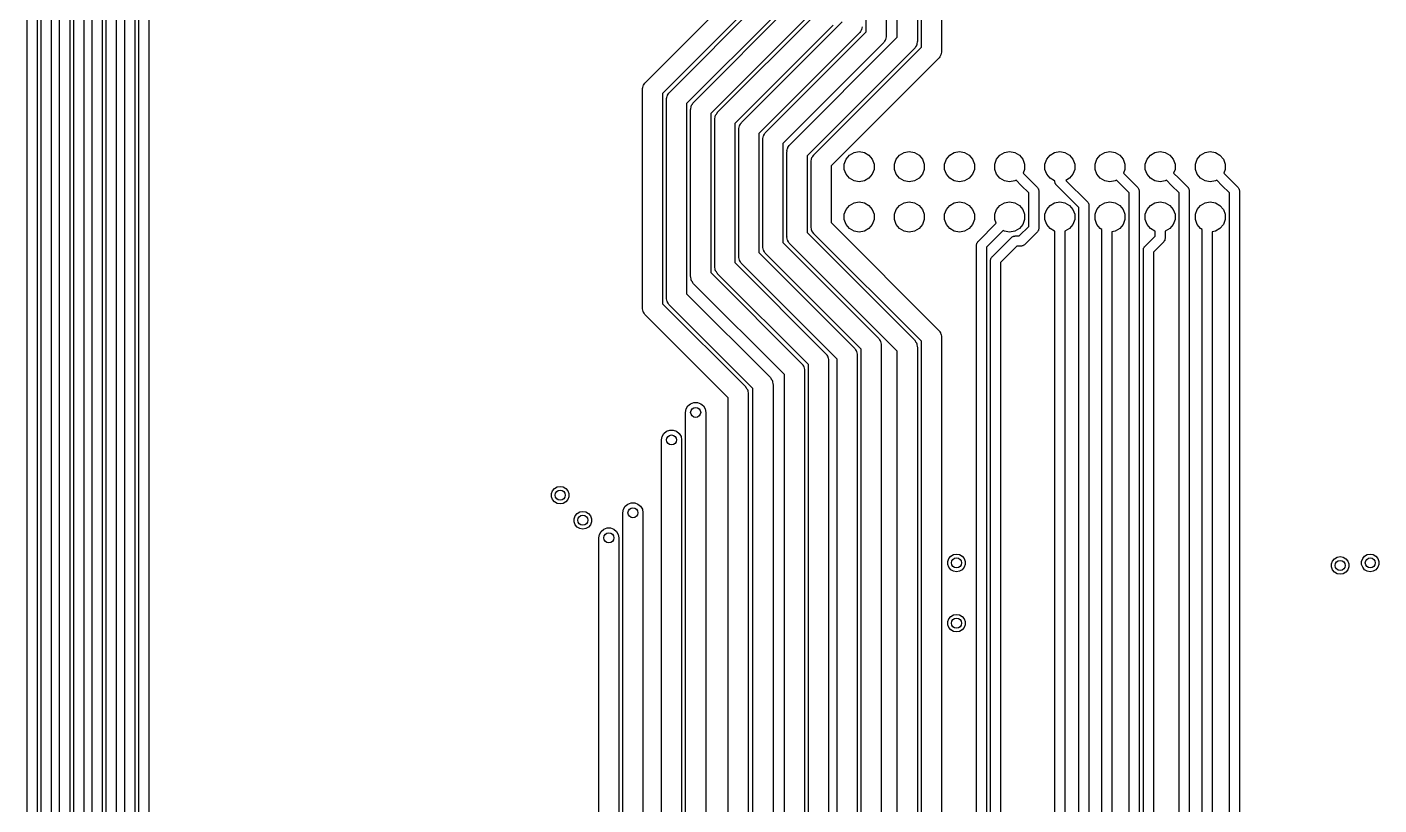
# Model space of a CAD drawing. Extents: x 25 to 346, y -457 to -16.
# Drawn here: x 95.2 to 163.6, y -204 to -164.6 of the extents above; entities that cross this region are included whole.
import ezdxf

# ---------------------------------------------------------------- set-up
doc = ezdxf.new("R2010")
doc.units = 0
doc.header["$MEASUREMENT"] = 0
doc.layers.add('BLACK', color=7, linetype='CONTINUOUS')

msp = doc.modelspace()

# ---------------------------------------------------------------- linework, layer by layer
at = {"layer": 'Black'}
for p, q in [((100.838, -323.024), (100.838, -20.6808)), ((101.346, -20.6808), (101.346, -322.919)), ((100.127, -324.853), (100.127, -22.225)), ((100.635, -22.225), (100.635, -324.748)), ((99.187, -326.453), (99.187, -28.9988)), ((99.695, -28.8046), (99.695, -326.348)), ((98.4758, -328.282), (98.4758, -30.861)), ((98.9838, -30.861), (98.9838, -328.177)), ((97.536, -329.882), (97.536, -101.6)), ((98.044, -101.6), (98.044, -329.777)), ((96.8248, -331.711), (96.8248, -102.855)), ((97.3328, -102.743), (97.3328, -331.606)), ((141.478, -104.648), (141.478, -165.879)), ((138.684, -105.302), (138.684, -165.1)), ((139.243, -165.163), (139.243, -105.363)), ((140.259, -105.153), (140.259, -165.374)), ((140.462, -165.668), (140.462, -104.858)), ((137.668, -164.89), (137.668, -105.513)), ((95.885, -333.311), (95.885, -112.395)), ((96.393, -112.395), (96.393, -333.206)), ((95.1738, -299.466), (95.1738, -114.173)), ((95.6818, -114.173), (95.6818, -299.466)), ((126.488, -167.448), (130.912, -163.024)), ((127.708, -167.953), (132.27, -163.39)), ((128.927, -168.458), (133.909, -163.476)), ((131.677, -163.696), (127.356, -168.018)), ((133.035, -164.062), (128.575, -168.523)), ((134.776, -164.046), (129.794, -169.028)), ((130.146, -168.963), (135.128, -163.981)), ((135.995, -164.551), (131.013, -169.533)), ((131.365, -169.468), (136.449, -164.385)), ((137.316, -164.954), (132.232, -170.038)), ((132.584, -169.973), (137.668, -164.89)), ((137.329, -164.936), (137.316, -164.954)), ((137.346, -164.922), (137.329, -164.936)), ((137.379, -164.864), (137.346, -164.922)), ((137.417, -164.81), (137.379, -164.864)), ((137.423, -164.788), (137.417, -164.81)), ((137.434, -164.769), (137.423, -164.788)), ((137.446, -164.703), (137.434, -164.769)), ((137.463, -164.639), (137.446, -164.703)), ((138.535, -165.459), (133.452, -170.543)), ((133.804, -170.603), (139.243, -165.163)), ((135.023, -171.108), (140.462, -165.668)), ((138.548, -165.441), (138.535, -165.459)), ((138.565, -165.427), (138.548, -165.441)), ((138.598, -165.369), (138.565, -165.427)), ((138.636, -165.315), (138.598, -165.369)), ((138.642, -165.293), (138.636, -165.315)), ((138.653, -165.274), (138.642, -165.293)), ((138.665, -165.208), (138.653, -165.274)), ((138.682, -165.144), (138.665, -165.208)), ((138.684, -165.1), (138.68, -165.122)), ((138.68, -165.122), (138.682, -165.144)), ((140.173, -165.643), (140.14, -165.7)), ((140.211, -165.588), (140.173, -165.643)), ((140.217, -165.567), (140.211, -165.588)), ((140.228, -165.547), (140.217, -165.567)), ((140.24, -165.482), (140.228, -165.547)), ((140.257, -165.418), (140.24, -165.482)), ((140.259, -165.374), (140.255, -165.396)), ((140.255, -165.396), (140.257, -165.418)), ((140.11, -165.733), (134.671, -171.172)), ((141.329, -166.238), (135.89, -171.677)), ((140.123, -165.715), (140.11, -165.733)), ((140.14, -165.7), (140.123, -165.715)), ((141.342, -166.22), (141.329, -166.238)), ((141.359, -166.205), (141.342, -166.22)), ((141.392, -166.148), (141.359, -166.205)), ((141.43, -166.093), (141.392, -166.148)), ((141.436, -166.072), (141.43, -166.093)), ((141.447, -166.053), (141.436, -166.072)), ((141.459, -165.987), (141.447, -166.053)), ((141.476, -165.923), (141.459, -165.987)), ((141.478, -165.879), (141.474, -165.901)), ((141.474, -165.901), (141.476, -165.923)), ((126.341, -167.763), (126.359, -167.699)), ((126.359, -167.699), (126.37, -167.634)), ((126.37, -167.634), (126.381, -167.614)), ((126.381, -167.614), (126.387, -167.593)), ((126.387, -167.593), (126.425, -167.538)), ((126.425, -167.538), (126.458, -167.481)), ((126.458, -167.481), (126.476, -167.466)), ((126.476, -167.466), (126.488, -167.448)), ((126.34, -167.807), (126.343, -167.785)), ((126.34, -178.864), (126.34, -167.807)), ((126.343, -167.785), (126.341, -167.763)), ((127.356, -168.018), (127.356, -178.653)), ((127.559, -168.312), (127.563, -168.29)), ((127.559, -178.359), (127.559, -168.312)), ((127.561, -168.268), (127.578, -168.204)), ((127.563, -168.29), (127.561, -168.268)), ((127.578, -168.204), (127.589, -168.139)), ((127.589, -168.139), (127.601, -168.119)), ((127.601, -168.119), (127.606, -168.098)), ((127.606, -168.098), (127.644, -168.043)), ((127.644, -168.043), (127.678, -167.986)), ((127.678, -167.986), (127.695, -167.971)), ((127.695, -167.971), (127.708, -167.953)), ((128.575, -168.523), (128.575, -178.148)), ((128.778, -168.817), (128.782, -168.795)), ((128.778, -177.277), (128.778, -168.817)), ((128.78, -168.773), (128.797, -168.709)), ((128.782, -168.795), (128.78, -168.773)), ((128.797, -168.709), (128.809, -168.644)), ((128.809, -168.644), (128.82, -168.624)), ((128.82, -168.624), (128.826, -168.603)), ((128.826, -168.603), (128.864, -168.548)), ((128.864, -168.548), (128.897, -168.491)), ((128.897, -168.491), (128.914, -168.476)), ((128.914, -168.476), (128.927, -168.458)), ((129.794, -169.028), (129.794, -177.067)), ((130.045, -169.108), (130.083, -169.053)), ((130.083, -169.053), (130.116, -168.996)), ((130.116, -168.996), (130.133, -168.981)), ((130.133, -168.981), (130.146, -168.963)), ((129.997, -169.322), (130.001, -169.3)), ((129.997, -176.772), (129.997, -169.322)), ((129.999, -169.278), (130.016, -169.214)), ((130.001, -169.3), (129.999, -169.278)), ((130.016, -169.214), (130.028, -169.149)), ((130.028, -169.149), (130.039, -169.129)), ((130.039, -169.129), (130.045, -169.108)), ((131.013, -169.533), (131.013, -176.562)), ((131.218, -169.783), (131.235, -169.719)), ((131.235, -169.719), (131.247, -169.654)), ((131.247, -169.654), (131.258, -169.634)), ((131.258, -169.634), (131.264, -169.613)), ((131.264, -169.613), (131.302, -169.558)), ((131.302, -169.558), (131.335, -169.501)), ((131.335, -169.501), (131.352, -169.487)), ((131.352, -169.487), (131.365, -169.468)), ((131.216, -169.827), (131.22, -169.805)), ((131.216, -176.267), (131.216, -169.827)), ((131.22, -169.805), (131.218, -169.783)), ((132.232, -170.038), (132.232, -176.057)), ((132.436, -170.332), (132.439, -170.31)), ((132.436, -175.762), (132.436, -170.332)), ((132.438, -170.288), (132.455, -170.224)), ((132.439, -170.31), (132.438, -170.288)), ((132.455, -170.224), (132.466, -170.159)), ((132.466, -170.159), (132.477, -170.139)), ((132.477, -170.139), (132.483, -170.118)), ((132.483, -170.118), (132.521, -170.063)), ((132.521, -170.063), (132.554, -170.006)), ((132.554, -170.006), (132.572, -169.992)), ((132.572, -169.992), (132.584, -169.973)), ((133.452, -170.543), (133.452, -175.552)), ((133.655, -170.962), (133.659, -170.94)), ((133.655, -175.257), (133.655, -170.962)), ((133.657, -170.917), (133.674, -170.853)), ((133.659, -170.94), (133.657, -170.917)), ((133.674, -170.853), (133.685, -170.788)), ((133.685, -170.788), (133.697, -170.769)), ((133.697, -170.769), (133.702, -170.747)), ((133.702, -170.747), (133.74, -170.693)), ((133.74, -170.693), (133.774, -170.635)), ((133.774, -170.635), (133.791, -170.621)), ((133.791, -170.621), (133.804, -170.603)), ((134.96, -171.198), (134.993, -171.14)), ((134.993, -171.14), (135.01, -171.126)), ((135.01, -171.126), (135.023, -171.108)), ((136.65, -171.334), (136.821, -171.131)), ((136.821, -171.131), (137.051, -170.998)), ((137.051, -170.998), (137.312, -170.952)), ((137.312, -170.952), (137.574, -170.998)), ((137.574, -170.998), (137.804, -171.131)), ((137.804, -171.131), (137.975, -171.334)), ((139.19, -171.334), (139.361, -171.131)), ((139.361, -171.131), (139.591, -170.998)), ((139.591, -170.998), (139.852, -170.952)), ((139.852, -170.952), (140.114, -170.998)), ((140.114, -170.998), (140.344, -171.131)), ((140.344, -171.131), (140.515, -171.334)), ((141.73, -171.334), (141.901, -171.131)), ((141.901, -171.131), (142.131, -170.998)), ((142.131, -170.998), (142.392, -170.952)), ((142.392, -170.952), (142.654, -170.998)), ((142.654, -170.998), (142.884, -171.131)), ((142.884, -171.131), (143.055, -171.334)), ((144.27, -171.334), (144.441, -171.131)), ((144.441, -171.131), (144.671, -170.998)), ((144.671, -170.998), (144.932, -170.952)), ((144.932, -170.952), (145.194, -170.998)), ((145.194, -170.998), (145.424, -171.131)), ((145.424, -171.131), (145.595, -171.334)), ((146.81, -171.334), (146.981, -171.131)), ((146.981, -171.131), (147.211, -170.998)), ((147.211, -170.998), (147.472, -170.952)), ((147.472, -170.952), (147.734, -170.998)), ((147.734, -170.998), (147.964, -171.131)), ((147.964, -171.131), (148.135, -171.334)), ((149.35, -171.334), (149.521, -171.131)), ((149.521, -171.131), (149.751, -170.998)), ((149.751, -170.998), (150.012, -170.952)), ((150.012, -170.952), (150.274, -170.998)), ((150.274, -170.998), (150.504, -171.131)), ((150.504, -171.131), (150.675, -171.334)), ((151.89, -171.334), (152.061, -171.131)), ((152.061, -171.131), (152.291, -170.998)), ((152.291, -170.998), (152.552, -170.952)), ((152.552, -170.952), (152.814, -170.998)), ((152.814, -170.998), (153.044, -171.131)), ((153.044, -171.131), (153.215, -171.334)), ((154.43, -171.334), (154.601, -171.131)), ((154.601, -171.131), (154.831, -170.998)), ((154.831, -170.998), (155.092, -170.952)), ((155.092, -170.952), (155.354, -170.998)), ((155.354, -170.998), (155.584, -171.131)), ((155.584, -171.131), (155.755, -171.334)), ((134.671, -171.172), (134.671, -175.047)), ((134.874, -171.467), (134.878, -171.445)), ((134.874, -174.752), (134.874, -171.467)), ((134.876, -171.422), (134.893, -171.358)), ((134.878, -171.445), (134.876, -171.422)), ((134.893, -171.358), (134.905, -171.293)), ((134.905, -171.293), (134.916, -171.274)), ((134.916, -171.274), (134.922, -171.252)), ((134.922, -171.252), (134.96, -171.198)), ((135.89, -171.677), (135.89, -174.542)), ((136.559, -171.584), (136.65, -171.334)), ((136.559, -171.85), (136.559, -171.584)), ((137.975, -171.334), (138.066, -171.584)), ((138.066, -171.584), (138.066, -171.85)), ((139.099, -171.584), (139.19, -171.334)), ((139.099, -171.85), (139.099, -171.584)), ((140.515, -171.334), (140.606, -171.584)), ((140.606, -171.584), (140.606, -171.85)), ((141.639, -171.584), (141.73, -171.334)), ((141.639, -171.85), (141.639, -171.584)), ((143.055, -171.334), (143.146, -171.584)), ((143.146, -171.584), (143.146, -171.85)), ((144.179, -171.584), (144.27, -171.334)), ((144.179, -171.85), (144.179, -171.584)), ((145.595, -171.334), (145.686, -171.584)), ((145.686, -171.584), (145.686, -171.85)), ((146.719, -171.584), (146.81, -171.334)), ((146.719, -171.85), (146.719, -171.584)), ((148.135, -171.334), (148.226, -171.584)), ((148.226, -171.584), (148.226, -171.85)), ((149.259, -171.584), (149.35, -171.334)), ((149.259, -171.85), (149.259, -171.584)), ((150.675, -171.334), (150.766, -171.584)), ((150.766, -171.584), (150.766, -171.85)), ((151.799, -171.584), (151.89, -171.334)), ((151.799, -171.85), (151.799, -171.584)), ((153.215, -171.334), (153.306, -171.584)), ((153.306, -171.584), (153.306, -171.85)), ((154.339, -171.584), (154.43, -171.334)), ((154.339, -171.85), (154.339, -171.584)), ((155.755, -171.334), (155.846, -171.584)), ((155.846, -171.584), (155.846, -171.85)), ((136.65, -172.099), (136.559, -171.85)), ((136.821, -172.303), (136.65, -172.099)), ((137.051, -172.435), (136.821, -172.303)), ((137.312, -172.482), (137.051, -172.435)), ((137.574, -172.435), (137.312, -172.482)), ((137.804, -172.303), (137.574, -172.435)), ((137.975, -172.099), (137.804, -172.303)), ((138.066, -171.85), (137.975, -172.099)), ((139.19, -172.099), (139.099, -171.85)), ((139.361, -172.303), (139.19, -172.099)), ((139.591, -172.435), (139.361, -172.303)), ((139.852, -172.482), (139.591, -172.435)), ((140.114, -172.435), (139.852, -172.482)), ((140.344, -172.303), (140.114, -172.435)), ((140.515, -172.099), (140.344, -172.303)), ((140.606, -171.85), (140.515, -172.099)), ((141.73, -172.099), (141.639, -171.85)), ((141.901, -172.303), (141.73, -172.099)), ((142.131, -172.435), (141.901, -172.303)), ((142.392, -172.482), (142.131, -172.435)), ((142.654, -172.435), (142.392, -172.482)), ((142.884, -172.303), (142.654, -172.435)), ((143.055, -172.099), (142.884, -172.303)), ((143.146, -171.85), (143.055, -172.099)), ((144.27, -172.099), (144.179, -171.85)), ((144.441, -172.303), (144.27, -172.099)), ((144.671, -172.435), (144.441, -172.303)), ((144.932, -172.482), (144.671, -172.435)), ((145.194, -172.435), (144.932, -172.482)), ((145.256, -172.4), (145.194, -172.435)), ((145.515, -172.658), (145.256, -172.4)), ((145.686, -171.85), (145.616, -172.041)), ((145.616, -172.041), (145.874, -172.299)), ((145.874, -172.299), (146.331, -172.756)), ((146.81, -172.099), (146.719, -171.85)), ((146.981, -172.303), (146.81, -172.099)), ((147.211, -172.435), (146.981, -172.303)), ((147.218, -172.437), (147.211, -172.435)), ((147.218, -172.452), (147.218, -172.437)), ((147.22, -172.463), (147.218, -172.452)), ((147.219, -172.474), (147.22, -172.463)), ((147.228, -172.506), (147.219, -172.474)), ((147.234, -172.539), (147.228, -172.506)), ((147.964, -172.303), (147.785, -172.406)), ((147.785, -172.406), (148.871, -173.492)), ((148.135, -172.099), (147.964, -172.303)), ((148.226, -171.85), (148.135, -172.099)), ((149.35, -172.099), (149.259, -171.85)), ((149.521, -172.303), (149.35, -172.099)), ((149.751, -172.435), (149.521, -172.303)), ((150.012, -172.482), (149.751, -172.435)), ((150.274, -172.435), (150.012, -172.482)), ((150.336, -172.4), (150.274, -172.435)), ((150.978, -173.041), (150.336, -172.4)), ((150.766, -171.85), (150.696, -172.041)), ((150.696, -172.041), (151.411, -172.756)), ((151.89, -172.099), (151.799, -171.85)), ((152.061, -172.303), (151.89, -172.099)), ((152.291, -172.435), (152.061, -172.303)), ((152.552, -172.482), (152.291, -172.435)), ((152.814, -172.435), (152.552, -172.482)), ((152.876, -172.4), (152.814, -172.435)), ((153.135, -172.658), (152.876, -172.4)), ((153.306, -171.85), (153.236, -172.041)), ((153.236, -172.041), (153.494, -172.299)), ((153.494, -172.299), (153.951, -172.756)), ((154.43, -172.099), (154.339, -171.85)), ((154.601, -172.303), (154.43, -172.099)), ((154.831, -172.435), (154.601, -172.303)), ((155.092, -172.482), (154.831, -172.435)), ((155.354, -172.435), (155.092, -172.482)), ((155.416, -172.4), (155.354, -172.435)), ((155.675, -172.658), (155.416, -172.4)), ((155.846, -171.85), (155.776, -172.041)), ((155.776, -172.041), (156.034, -172.299)), ((156.034, -172.299), (156.491, -172.756)), ((145.898, -173.041), (145.515, -172.658)), ((145.898, -174.737), (145.898, -173.041)), ((146.331, -172.756), (146.338, -172.765)), ((146.338, -172.765), (146.346, -172.773)), ((146.346, -172.773), (146.363, -172.801)), ((146.363, -172.801), (146.382, -172.829)), ((146.382, -172.829), (146.385, -172.839)), ((146.385, -172.839), (146.39, -172.849)), ((146.39, -172.849), (146.396, -172.882)), ((146.396, -172.882), (146.405, -172.914)), ((146.405, -172.914), (146.404, -172.925)), ((146.404, -172.925), (146.406, -172.936)), ((146.406, -172.936), (146.406, -174.842)), ((147.239, -172.549), (147.234, -172.539)), ((147.242, -172.56), (147.239, -172.549)), ((147.261, -172.587), (147.242, -172.56)), ((147.278, -172.616), (147.261, -172.587)), ((147.286, -172.623), (147.278, -172.616)), ((147.293, -172.632), (147.286, -172.623)), ((148.438, -173.777), (147.293, -172.632)), ((150.978, -230.94), (150.978, -173.041)), ((151.411, -172.756), (151.418, -172.765)), ((151.418, -172.765), (151.426, -172.773)), ((151.426, -172.773), (151.443, -172.801)), ((151.443, -172.801), (151.462, -172.829)), ((151.462, -172.829), (151.465, -172.839)), ((151.465, -172.839), (151.47, -172.849)), ((151.47, -172.849), (151.476, -172.882)), ((151.476, -172.882), (151.485, -172.914)), ((151.485, -172.914), (151.484, -172.925)), ((151.484, -172.925), (151.486, -172.936)), ((151.486, -172.936), (151.486, -231.045)), ((153.518, -173.041), (153.135, -172.658)), ((153.518, -228.4), (153.518, -173.041)), ((153.951, -172.756), (153.958, -172.765)), ((153.958, -172.765), (153.966, -172.773)), ((153.966, -172.773), (153.983, -172.801)), ((153.983, -172.801), (154.002, -172.829)), ((154.002, -172.829), (154.005, -172.839)), ((154.005, -172.839), (154.01, -172.849)), ((154.01, -172.849), (154.016, -172.882)), ((154.016, -172.882), (154.025, -172.914)), ((154.025, -172.914), (154.024, -172.925)), ((154.024, -172.925), (154.026, -172.936)), ((154.026, -172.936), (154.026, -228.505)), ((156.058, -173.041), (155.675, -172.658)), ((156.058, -226.495), (156.058, -173.041)), ((156.491, -172.756), (156.498, -172.765)), ((156.498, -172.765), (156.506, -172.773)), ((156.506, -172.773), (156.523, -172.801)), ((156.523, -172.801), (156.542, -172.829)), ((156.542, -172.829), (156.545, -172.839)), ((156.545, -172.839), (156.55, -172.849)), ((156.55, -172.849), (156.556, -172.882)), ((156.556, -172.882), (156.565, -172.914)), ((156.565, -172.914), (156.564, -172.925)), ((156.564, -172.925), (156.566, -172.936)), ((156.566, -172.936), (156.566, -226.6)), ((136.559, -174.124), (136.65, -173.874)), ((136.65, -173.874), (136.821, -173.671)), ((136.821, -173.671), (137.051, -173.538)), ((137.051, -173.538), (137.312, -173.492)), ((137.312, -173.492), (137.574, -173.538)), ((137.574, -173.538), (137.804, -173.671)), ((137.804, -173.671), (137.975, -173.874)), ((137.975, -173.874), (138.066, -174.124)), ((139.099, -174.124), (139.19, -173.874)), ((139.19, -173.874), (139.361, -173.671)), ((139.361, -173.671), (139.591, -173.538)), ((139.591, -173.538), (139.852, -173.492)), ((139.852, -173.492), (140.114, -173.538)), ((140.114, -173.538), (140.344, -173.671)), ((140.344, -173.671), (140.515, -173.874)), ((140.515, -173.874), (140.606, -174.124)), ((141.639, -174.124), (141.73, -173.874)), ((141.73, -173.874), (141.901, -173.671)), ((141.901, -173.671), (142.131, -173.538)), ((142.131, -173.538), (142.392, -173.492)), ((142.392, -173.492), (142.654, -173.538)), ((142.654, -173.538), (142.884, -173.671)), ((142.884, -173.671), (143.055, -173.874)), ((143.055, -173.874), (143.146, -174.124)), ((144.179, -174.124), (144.27, -173.874)), ((144.27, -173.874), (144.441, -173.671)), ((144.441, -173.671), (144.671, -173.538)), ((144.671, -173.538), (144.932, -173.492)), ((144.932, -173.492), (145.194, -173.538)), ((145.194, -173.538), (145.424, -173.671)), ((145.424, -173.671), (145.595, -173.874)), ((145.595, -173.874), (145.686, -174.124)), ((146.719, -174.124), (146.81, -173.874)), ((146.81, -173.874), (146.981, -173.671)), ((146.981, -173.671), (147.211, -173.538)), ((147.211, -173.538), (147.472, -173.492)), ((147.472, -173.492), (147.734, -173.538)), ((147.734, -173.538), (147.964, -173.671)), ((147.964, -173.671), (148.135, -173.874)), ((148.135, -173.874), (148.226, -174.124)), ((148.438, -232.308), (148.438, -173.777)), ((148.871, -173.492), (148.878, -173.501)), ((148.878, -173.501), (148.886, -173.508)), ((148.886, -173.508), (148.903, -173.537)), ((148.903, -173.537), (148.922, -173.564)), ((148.922, -173.564), (148.925, -173.575)), ((148.925, -173.575), (148.93, -173.585)), ((148.93, -173.585), (148.936, -173.617)), ((148.936, -173.617), (148.945, -173.649)), ((148.945, -173.649), (148.944, -173.66)), ((148.944, -173.66), (148.946, -173.671)), ((148.946, -173.671), (148.946, -232.308)), ((149.259, -174.124), (149.35, -173.874)), ((149.35, -173.874), (149.521, -173.671)), ((149.521, -173.671), (149.751, -173.538)), ((149.751, -173.538), (150.012, -173.492)), ((150.012, -173.492), (150.274, -173.538)), ((150.274, -173.538), (150.504, -173.671)), ((150.504, -173.671), (150.675, -173.874)), ((150.675, -173.874), (150.766, -174.124)), ((151.799, -174.124), (151.89, -173.874)), ((151.89, -173.874), (152.061, -173.671)), ((152.061, -173.671), (152.291, -173.538)), ((152.291, -173.538), (152.552, -173.492)), ((152.552, -173.492), (152.814, -173.538)), ((152.814, -173.538), (153.044, -173.671)), ((153.044, -173.671), (153.215, -173.874)), ((153.215, -173.874), (153.306, -174.124)), ((154.339, -174.124), (154.43, -173.874)), ((154.43, -173.874), (154.601, -173.671)), ((154.601, -173.671), (154.831, -173.538)), ((154.831, -173.538), (155.092, -173.492)), ((155.092, -173.492), (155.354, -173.538)), ((155.354, -173.538), (155.584, -173.671)), ((155.584, -173.671), (155.755, -173.874)), ((155.755, -173.874), (155.846, -174.124)), ((135.89, -174.542), (141.329, -179.981)), ((136.559, -174.39), (136.559, -174.124)), ((136.65, -174.639), (136.559, -174.39)), ((138.066, -174.39), (137.975, -174.639)), ((138.066, -174.124), (138.066, -174.39)), ((139.099, -174.39), (139.099, -174.124)), ((139.19, -174.639), (139.099, -174.39)), ((140.606, -174.39), (140.515, -174.639)), ((140.606, -174.124), (140.606, -174.39)), ((141.639, -174.39), (141.639, -174.124)), ((141.73, -174.639), (141.639, -174.39)), ((143.146, -174.39), (143.055, -174.639)), ((143.146, -174.124), (143.146, -174.39)), ((144.179, -174.39), (144.179, -174.124)), ((144.249, -174.581), (144.179, -174.39)), ((145.686, -174.39), (145.595, -174.639)), ((145.686, -174.124), (145.686, -174.39)), ((146.719, -174.39), (146.719, -174.124)), ((146.81, -174.639), (146.719, -174.39)), ((148.226, -174.39), (148.135, -174.639)), ((148.226, -174.124), (148.226, -174.39)), ((149.259, -174.39), (149.259, -174.124)), ((149.35, -174.639), (149.259, -174.39)), ((150.766, -174.39), (150.675, -174.639)), ((150.766, -174.124), (150.766, -174.39)), ((151.799, -174.39), (151.799, -174.124)), ((151.89, -174.639), (151.799, -174.39)), ((153.306, -174.39), (153.215, -174.639)), ((153.306, -174.124), (153.306, -174.39)), ((154.339, -174.39), (154.339, -174.124)), ((154.43, -174.639), (154.339, -174.39)), ((155.846, -174.39), (155.755, -174.639)), ((155.846, -174.124), (155.846, -174.39)), ((133.659, -175.279), (133.655, -175.257)), ((134.671, -175.047), (140.11, -180.486)), ((134.878, -174.774), (134.874, -174.752)), ((134.876, -174.796), (134.878, -174.774)), ((134.893, -174.86), (134.876, -174.796)), ((134.905, -174.926), (134.893, -174.86)), ((134.916, -174.945), (134.905, -174.926)), ((134.922, -174.967), (134.916, -174.945)), ((134.96, -175.021), (134.922, -174.967)), ((134.993, -175.079), (134.96, -175.021)), ((135.01, -175.093), (134.993, -175.079)), ((135.023, -175.111), (135.01, -175.093)), ((140.462, -180.55), (135.023, -175.111)), ((136.821, -174.843), (136.65, -174.639)), ((137.051, -174.975), (136.821, -174.843)), ((137.312, -175.022), (137.051, -174.975)), ((137.574, -174.975), (137.312, -175.022)), ((137.804, -174.843), (137.574, -174.975)), ((137.975, -174.639), (137.804, -174.843)), ((139.361, -174.843), (139.19, -174.639)), ((139.591, -174.975), (139.361, -174.843)), ((139.852, -175.022), (139.591, -174.975)), ((140.114, -174.975), (139.852, -175.022)), ((140.344, -174.843), (140.114, -174.975)), ((140.515, -174.639), (140.344, -174.843)), ((141.901, -174.843), (141.73, -174.639)), ((142.131, -174.975), (141.901, -174.843)), ((142.392, -175.022), (142.131, -174.975)), ((142.654, -174.975), (142.392, -175.022)), ((142.884, -174.843), (142.654, -174.975)), ((143.055, -174.639), (142.884, -174.843)), ((143.33, -175.499), (144.249, -174.581)), ((144.609, -174.94), (143.764, -175.784)), ((144.671, -174.975), (144.609, -174.94)), ((144.932, -175.022), (144.671, -174.975)), ((145.194, -174.975), (144.932, -175.022)), ((145.065, -175.265), (145.092, -175.246)), ((145.092, -175.246), (145.103, -175.243)), ((145.103, -175.243), (145.112, -175.237)), ((145.112, -175.237), (145.145, -175.231)), ((145.145, -175.231), (145.177, -175.223)), ((145.177, -175.223), (145.188, -175.224)), ((145.188, -175.224), (145.199, -175.222)), ((145.424, -174.843), (145.194, -174.975)), ((145.199, -175.222), (145.412, -175.222)), ((145.412, -175.222), (145.898, -174.737)), ((145.595, -174.639), (145.424, -174.843)), ((146.331, -175.022), (145.697, -175.656)), ((146.338, -175.012), (146.331, -175.022)), ((146.346, -175.005), (146.338, -175.012)), ((146.363, -174.976), (146.346, -175.005)), ((146.382, -174.949), (146.363, -174.976)), ((146.385, -174.938), (146.382, -174.949)), ((146.39, -174.929), (146.385, -174.938)), ((146.396, -174.896), (146.39, -174.929)), ((146.405, -174.864), (146.396, -174.896)), ((146.406, -174.842), (146.404, -174.853)), ((146.404, -174.853), (146.405, -174.864)), ((146.981, -174.843), (146.81, -174.639)), ((147.211, -174.975), (146.981, -174.843)), ((147.218, -174.977), (147.211, -174.975)), ((147.218, -233.77), (147.218, -174.977)), ((147.734, -174.975), (147.726, -174.977)), ((147.726, -174.977), (147.726, -233.665)), ((147.964, -174.843), (147.734, -174.975)), ((148.135, -174.639), (147.964, -174.843)), ((149.521, -174.843), (149.35, -174.639)), ((149.606, -174.892), (149.521, -174.843)), ((149.606, -232.684), (149.606, -174.892)), ((150.274, -174.975), (150.114, -175.004)), ((150.114, -175.004), (150.114, -232.684)), ((150.504, -174.843), (150.274, -174.975)), ((150.675, -174.639), (150.504, -174.843)), ((151.776, -175.752), (152.298, -175.229)), ((152.061, -174.843), (151.89, -174.639)), ((152.291, -174.975), (152.061, -174.843)), ((152.298, -174.977), (152.291, -174.975)), ((152.298, -175.229), (152.298, -174.977)), ((152.814, -174.975), (152.806, -174.977)), ((152.806, -174.977), (152.806, -175.334)), ((153.044, -174.843), (152.814, -174.975)), ((153.215, -174.639), (153.044, -174.843)), ((154.601, -174.843), (154.43, -174.639)), ((154.686, -174.892), (154.601, -174.843)), ((154.686, -228.239), (154.686, -174.892)), ((155.354, -174.975), (155.194, -175.004)), ((155.194, -175.004), (155.194, -228.239)), ((155.584, -174.843), (155.354, -174.975)), ((155.755, -174.639), (155.584, -174.843)), ((132.439, -175.784), (132.436, -175.762)), ((132.438, -175.806), (132.439, -175.784)), ((132.455, -175.87), (132.438, -175.806)), ((132.466, -175.936), (132.455, -175.87)), ((132.477, -175.955), (132.466, -175.936)), ((133.452, -175.552), (138.281, -180.381)), ((133.657, -175.301), (133.659, -175.279)), ((133.674, -175.365), (133.657, -175.301)), ((133.685, -175.431), (133.674, -175.365)), ((133.697, -175.45), (133.685, -175.431)), ((133.702, -175.472), (133.697, -175.45)), ((133.74, -175.526), (133.702, -175.472)), ((133.774, -175.584), (133.74, -175.526)), ((133.791, -175.598), (133.774, -175.584)), ((133.804, -175.616), (133.791, -175.598)), ((139.243, -181.055), (133.804, -175.616)), ((143.256, -175.679), (143.258, -175.668)), ((143.256, -237.129), (143.256, -175.679)), ((143.257, -175.657), (143.266, -175.625)), ((143.258, -175.668), (143.257, -175.657)), ((143.266, -175.625), (143.271, -175.592)), ((143.271, -175.592), (143.277, -175.583)), ((143.277, -175.583), (143.28, -175.572)), ((143.28, -175.572), (143.299, -175.545)), ((143.299, -175.545), (143.315, -175.516)), ((143.315, -175.516), (143.324, -175.509)), ((143.324, -175.509), (143.33, -175.499)), ((143.764, -175.784), (143.764, -237.129)), ((144.042, -176.274), (145.019, -175.296)), ((145.304, -175.73), (144.475, -176.559)), ((145.019, -175.296), (145.029, -175.29)), ((145.029, -175.29), (145.036, -175.281)), ((145.036, -175.281), (145.065, -175.265)), ((145.518, -175.73), (145.304, -175.73)), ((145.529, -175.728), (145.518, -175.73)), ((145.54, -175.729), (145.529, -175.728)), ((145.572, -175.72), (145.54, -175.729)), ((145.604, -175.715), (145.572, -175.72)), ((145.614, -175.709), (145.604, -175.715)), ((145.625, -175.706), (145.614, -175.709)), ((145.652, -175.687), (145.625, -175.706)), ((145.681, -175.67), (145.652, -175.687)), ((145.688, -175.662), (145.681, -175.67)), ((145.697, -175.656), (145.688, -175.662)), ((151.702, -175.909), (151.711, -175.877)), ((151.703, -175.92), (151.702, -175.909)), ((151.702, -175.931), (151.703, -175.92)), ((151.702, -230.696), (151.702, -175.931)), ((151.711, -175.877), (151.717, -175.844)), ((151.717, -175.844), (151.722, -175.835)), ((151.722, -175.835), (151.725, -175.824)), ((151.725, -175.824), (151.744, -175.797)), ((151.744, -175.797), (151.761, -175.768)), ((151.761, -175.768), (151.769, -175.761)), ((151.769, -175.761), (151.776, -175.752)), ((152.732, -175.514), (152.21, -176.036)), ((152.738, -175.505), (152.732, -175.514)), ((152.747, -175.498), (152.738, -175.505)), ((152.764, -175.469), (152.747, -175.498)), ((152.783, -175.442), (152.764, -175.469)), ((152.785, -175.431), (152.783, -175.442)), ((152.791, -175.421), (152.785, -175.431)), ((152.797, -175.389), (152.791, -175.421)), ((152.805, -175.356), (152.797, -175.389)), ((152.806, -175.334), (152.804, -175.345)), ((152.804, -175.345), (152.805, -175.356)), ((131.013, -176.562), (135.614, -181.163)), ((131.22, -176.289), (131.216, -176.267)), ((131.218, -176.311), (131.22, -176.289)), ((131.235, -176.375), (131.218, -176.311)), ((131.247, -176.441), (131.235, -176.375)), ((131.258, -176.46), (131.247, -176.441)), ((131.264, -176.482), (131.258, -176.46)), ((131.302, -176.536), (131.264, -176.482)), ((131.335, -176.594), (131.302, -176.536)), ((131.352, -176.608), (131.335, -176.594)), ((131.365, -176.626), (131.352, -176.608)), ((136.195, -181.456), (131.365, -176.626)), ((132.232, -176.057), (137.062, -180.886)), ((132.483, -175.977), (132.477, -175.955)), ((132.521, -176.031), (132.483, -175.977)), ((132.554, -176.089), (132.521, -176.031)), ((132.572, -176.103), (132.554, -176.089)), ((132.584, -176.121), (132.572, -176.103)), ((137.414, -180.951), (132.584, -176.121)), ((143.967, -176.454), (143.969, -176.443)), ((143.967, -235.661), (143.967, -176.454)), ((143.968, -176.432), (143.977, -176.4)), ((143.969, -176.443), (143.968, -176.432)), ((143.977, -176.4), (143.983, -176.367)), ((143.983, -176.367), (143.988, -176.357)), ((143.988, -176.357), (143.991, -176.346)), ((143.991, -176.346), (144.01, -176.319)), ((144.01, -176.319), (144.027, -176.291)), ((144.027, -176.291), (144.035, -176.283)), ((144.035, -176.283), (144.042, -176.274)), ((144.475, -176.559), (144.475, -235.556)), ((152.21, -176.036), (152.21, -230.59)), ((128.782, -177.299), (128.778, -177.277)), ((128.78, -177.321), (128.782, -177.299)), ((129.794, -177.067), (134.395, -181.668)), ((130.001, -176.794), (129.997, -176.772)), ((129.999, -176.816), (130.001, -176.794)), ((130.016, -176.88), (129.999, -176.816)), ((130.028, -176.946), (130.016, -176.88)), ((130.039, -176.965), (130.028, -176.946)), ((130.045, -176.987), (130.039, -176.965)), ((130.083, -177.041), (130.045, -176.987)), ((130.116, -177.099), (130.083, -177.041)), ((130.133, -177.113), (130.116, -177.099)), ((130.146, -177.131), (130.133, -177.113)), ((134.747, -181.732), (130.146, -177.131)), ((128.797, -177.385), (128.78, -177.321)), ((128.809, -177.451), (128.797, -177.385)), ((128.82, -177.47), (128.809, -177.451)), ((128.826, -177.492), (128.82, -177.47)), ((128.864, -177.546), (128.826, -177.492)), ((128.897, -177.604), (128.864, -177.546)), ((128.914, -177.618), (128.897, -177.604)), ((128.927, -177.636), (128.914, -177.618)), ((133.528, -182.237), (128.927, -177.636)), ((127.356, -178.653), (131.55, -182.848)), ((127.563, -178.381), (127.559, -178.359)), ((127.561, -178.403), (127.563, -178.381)), ((127.578, -178.467), (127.561, -178.403)), ((127.589, -178.532), (127.578, -178.467)), ((127.601, -178.552), (127.589, -178.532)), ((127.606, -178.573), (127.601, -178.552)), ((127.644, -178.628), (127.606, -178.573)), ((127.678, -178.685), (127.644, -178.628)), ((128.575, -178.148), (132.801, -182.374)), ((126.343, -178.886), (126.34, -178.864)), ((126.341, -178.908), (126.343, -178.886)), ((126.359, -178.972), (126.341, -178.908)), ((126.37, -179.037), (126.359, -178.972)), ((126.381, -179.057), (126.37, -179.037)), ((126.387, -179.078), (126.381, -179.057)), ((126.425, -179.133), (126.387, -179.078)), ((126.458, -179.19), (126.425, -179.133)), ((126.476, -179.205), (126.458, -179.19)), ((126.488, -179.223), (126.476, -179.205)), ((130.683, -183.418), (126.488, -179.223)), ((127.695, -178.7), (127.678, -178.685)), ((127.708, -178.718), (127.695, -178.7)), ((131.934, -182.944), (127.708, -178.718)), ((141.329, -179.981), (141.342, -179.999)), ((141.342, -179.999), (141.359, -180.013)), ((141.359, -180.013), (141.392, -180.071)), ((138.281, -180.381), (138.294, -180.4)), ((138.294, -180.4), (138.311, -180.414)), ((138.311, -180.414), (138.344, -180.471)), ((138.344, -180.471), (138.382, -180.526)), ((138.382, -180.526), (138.388, -180.547)), ((138.388, -180.547), (138.399, -180.567)), ((138.399, -180.567), (138.411, -180.632)), ((138.411, -180.632), (138.428, -180.696)), ((138.428, -180.696), (138.426, -180.718)), ((138.426, -180.718), (138.43, -180.74)), ((140.11, -180.486), (140.123, -180.504)), ((140.123, -180.504), (140.14, -180.518)), ((140.14, -180.518), (140.173, -180.576)), ((140.173, -180.576), (140.211, -180.63)), ((140.211, -180.63), (140.217, -180.652)), ((140.217, -180.652), (140.228, -180.671)), ((140.228, -180.671), (140.24, -180.737)), ((140.462, -240.709), (140.462, -180.55)), ((141.392, -180.071), (141.43, -180.125)), ((141.43, -180.125), (141.436, -180.147)), ((141.436, -180.147), (141.447, -180.166)), ((141.447, -180.166), (141.459, -180.232)), ((141.459, -180.232), (141.476, -180.296)), ((141.476, -180.296), (141.474, -180.318)), ((141.474, -180.318), (141.478, -180.34)), ((141.478, -180.34), (141.478, -240.919)), ((135.614, -181.163), (135.627, -181.181)), ((135.627, -181.181), (135.644, -181.195)), ((135.644, -181.195), (135.677, -181.253)), ((135.677, -181.253), (135.715, -181.307)), ((135.715, -181.307), (135.721, -181.329)), ((135.721, -181.329), (135.732, -181.348)), ((135.732, -181.348), (135.744, -181.414)), ((135.744, -181.414), (135.761, -181.478)), ((137.062, -180.886), (137.075, -180.905)), ((137.075, -180.905), (137.092, -180.919)), ((137.092, -180.919), (137.125, -180.976)), ((137.125, -180.976), (137.163, -181.031)), ((137.163, -181.031), (137.169, -181.052)), ((137.169, -181.052), (137.18, -181.072)), ((137.18, -181.072), (137.192, -181.137)), ((137.192, -181.137), (137.209, -181.201)), ((137.209, -181.201), (137.207, -181.223)), ((137.207, -181.223), (137.211, -181.245)), ((137.211, -181.245), (137.211, -239.271)), ((137.414, -239.566), (137.414, -180.951)), ((138.43, -180.74), (138.43, -239.776)), ((139.243, -240.204), (139.243, -181.055)), ((140.24, -180.737), (140.257, -180.801)), ((140.257, -180.801), (140.255, -180.823)), ((140.255, -180.823), (140.259, -180.845)), ((140.259, -180.845), (140.259, -240.414)), ((134.395, -181.668), (134.408, -181.686)), ((134.408, -181.686), (134.425, -181.7)), ((134.425, -181.7), (134.458, -181.758)), ((134.458, -181.758), (134.496, -181.812)), ((134.496, -181.812), (134.502, -181.834)), ((134.502, -181.834), (134.513, -181.853)), ((134.513, -181.853), (134.525, -181.919)), ((134.525, -181.919), (134.542, -181.983)), ((134.542, -181.983), (134.54, -182.005)), ((134.54, -182.005), (134.544, -182.027)), ((134.544, -182.027), (134.544, -238.49)), ((134.747, -238.784), (134.747, -181.732)), ((135.761, -181.478), (135.759, -181.5)), ((135.759, -181.5), (135.763, -181.522)), ((135.763, -181.522), (135.763, -238.995)), ((136.195, -239.061), (136.195, -181.456)), ((132.801, -182.374), (132.814, -182.393)), ((132.814, -182.393), (132.831, -182.407)), ((132.831, -182.407), (132.864, -182.464)), ((132.864, -182.464), (132.902, -182.519)), ((132.902, -182.519), (132.908, -182.54)), ((132.908, -182.54), (132.919, -182.56)), ((132.919, -182.56), (132.93, -182.625)), ((132.93, -182.625), (132.948, -182.689)), ((132.948, -182.689), (132.946, -182.712)), ((132.946, -182.712), (132.95, -182.734)), ((132.95, -182.734), (132.95, -238.36)), ((133.528, -238.279), (133.528, -182.237)), ((130.683, -237.675), (130.683, -183.418)), ((131.55, -182.848), (131.563, -182.866)), ((131.563, -182.866), (131.58, -182.881)), ((131.58, -182.881), (131.613, -182.938)), ((131.613, -182.938), (131.651, -182.993)), ((131.651, -182.993), (131.657, -183.014)), ((131.657, -183.014), (131.668, -183.033)), ((131.668, -183.033), (131.68, -183.099)), ((131.68, -183.099), (131.697, -183.163)), ((131.697, -183.163), (131.695, -183.185)), ((131.695, -183.185), (131.699, -183.207)), ((131.699, -183.207), (131.699, -237.886)), ((131.934, -238.149), (131.934, -182.944)), ((128.524, -184.15), (128.555, -183.976)), ((128.524, -238.11), (128.524, -184.15)), ((128.555, -183.976), (128.643, -183.823)), ((128.643, -183.823), (128.778, -183.71)), ((128.778, -183.71), (128.944, -183.65)), ((128.944, -183.65), (129.12, -183.65)), ((129.12, -183.65), (129.286, -183.71)), ((129.286, -183.71), (129.421, -183.823)), ((129.421, -183.823), (129.509, -183.976)), ((129.509, -183.976), (129.54, -184.15)), ((129.54, -184.15), (129.54, -238.321)), ((127.305, -185.547), (127.335, -185.373)), ((127.335, -185.373), (127.424, -185.22)), ((127.424, -185.22), (127.559, -185.107)), ((127.559, -185.107), (127.725, -185.047)), ((127.725, -185.047), (127.901, -185.047)), ((127.901, -185.047), (128.067, -185.107)), ((128.067, -185.107), (128.202, -185.22)), ((128.202, -185.22), (128.29, -185.373)), ((128.29, -185.373), (128.321, -185.547)), ((127.305, -237.605), (127.305, -185.547)), ((128.321, -185.547), (128.321, -237.816)), ((121.735, -188.264), (121.788, -188.118)), ((121.735, -188.418), (121.735, -188.264)), ((121.788, -188.118), (121.887, -187.999)), ((121.887, -187.999), (122.021, -187.922)), ((122.021, -187.922), (122.174, -187.895)), ((122.174, -187.895), (122.327, -187.922)), ((122.327, -187.922), (122.461, -187.999)), ((122.461, -187.999), (122.56, -188.118)), ((122.56, -188.118), (122.613, -188.264)), ((122.613, -188.264), (122.613, -188.418)), ((121.788, -188.564), (121.735, -188.418)), ((121.887, -188.683), (121.788, -188.564)), ((122.021, -188.76), (121.887, -188.683)), ((122.174, -188.787), (122.021, -188.76)), ((122.327, -188.76), (122.174, -188.787)), ((122.461, -188.683), (122.327, -188.76)), ((122.56, -188.564), (122.461, -188.683)), ((122.613, -188.418), (122.56, -188.564)), ((125.38, -189.056), (125.468, -188.903)), ((125.468, -188.903), (125.603, -188.79)), ((125.603, -188.79), (125.769, -188.73)), ((125.769, -188.73), (125.945, -188.73)), ((125.945, -188.73), (126.111, -188.79)), ((126.111, -188.79), (126.246, -188.903)), ((126.246, -188.903), (126.334, -189.056)), ((122.878, -189.534), (122.931, -189.388)), ((122.878, -189.688), (122.878, -189.534)), ((122.931, -189.388), (123.03, -189.269)), ((123.03, -189.269), (123.164, -189.192)), ((123.164, -189.192), (123.317, -189.165)), ((123.317, -189.165), (123.47, -189.192)), ((123.47, -189.192), (123.604, -189.269)), ((123.604, -189.269), (123.703, -189.388)), ((123.703, -189.388), (123.756, -189.534)), ((123.756, -189.534), (123.756, -189.688)), ((125.349, -189.23), (125.38, -189.056)), ((125.349, -237.788), (125.349, -189.23)), ((126.334, -189.056), (126.365, -189.23)), ((126.365, -189.23), (126.365, -237.998)), ((122.931, -189.834), (122.878, -189.688)), ((123.03, -189.953), (122.931, -189.834)), ((123.164, -190.03), (123.03, -189.953)), ((123.317, -190.057), (123.164, -190.03)), ((123.47, -190.03), (123.317, -190.057)), ((123.604, -189.953), (123.47, -190.03)), ((123.703, -189.834), (123.604, -189.953)), ((123.756, -189.688), (123.703, -189.834)), ((124.16, -190.326), (124.249, -190.173)), ((124.249, -190.173), (124.384, -190.06)), ((124.384, -190.06), (124.55, -190)), ((124.55, -190), (124.726, -190)), ((124.726, -190), (124.892, -190.06)), ((124.892, -190.06), (125.027, -190.173)), ((125.027, -190.173), (125.115, -190.326)), ((124.13, -190.5), (124.16, -190.326)), ((124.13, -237.283), (124.13, -190.5)), ((125.115, -190.326), (125.146, -190.5)), ((125.146, -190.5), (125.146, -237.493)), ((141.801, -191.693), (141.854, -191.547)), ((141.854, -191.547), (141.953, -191.428)), ((141.953, -191.428), (142.087, -191.351)), ((142.087, -191.351), (142.24, -191.324)), ((142.24, -191.324), (142.393, -191.351)), ((142.393, -191.351), (142.527, -191.428)), ((142.527, -191.428), (142.626, -191.547)), ((142.626, -191.547), (142.679, -191.693)), ((161.232, -191.82), (161.285, -191.674)), ((161.285, -191.674), (161.384, -191.555)), ((161.384, -191.555), (161.518, -191.478)), ((161.518, -191.478), (161.671, -191.451)), ((161.671, -191.451), (161.824, -191.478)), ((161.824, -191.478), (161.958, -191.555)), ((161.958, -191.555), (162.057, -191.674)), ((162.057, -191.674), (162.11, -191.82)), ((162.756, -191.693), (162.809, -191.547)), ((162.809, -191.547), (162.908, -191.428)), ((162.908, -191.428), (163.042, -191.351)), ((163.042, -191.351), (163.195, -191.324)), ((163.195, -191.324), (163.348, -191.351)), ((163.348, -191.351), (163.482, -191.428)), ((163.482, -191.428), (163.581, -191.547)), ((163.581, -191.547), (163.634, -191.693)), ((141.801, -191.847), (141.801, -191.693)), ((141.854, -191.993), (141.801, -191.847)), ((141.953, -192.112), (141.854, -191.993)), ((142.087, -192.189), (141.953, -192.112)), ((142.24, -192.216), (142.087, -192.189)), ((142.393, -192.189), (142.24, -192.216)), ((142.527, -192.112), (142.393, -192.189)), ((142.626, -191.993), (142.527, -192.112)), ((142.679, -191.847), (142.626, -191.993)), ((142.679, -191.693), (142.679, -191.847)), ((161.232, -191.974), (161.232, -191.82)), ((161.285, -192.12), (161.232, -191.974)), ((161.384, -192.239), (161.285, -192.12)), ((161.518, -192.316), (161.384, -192.239)), ((161.671, -192.343), (161.518, -192.316)), ((161.824, -192.316), (161.671, -192.343)), ((161.958, -192.239), (161.824, -192.316)), ((162.057, -192.12), (161.958, -192.239)), ((162.11, -191.974), (162.057, -192.12)), ((162.11, -191.82), (162.11, -191.974)), ((162.756, -191.847), (162.756, -191.693)), ((162.809, -191.993), (162.756, -191.847)), ((162.908, -192.112), (162.809, -191.993)), ((163.042, -192.189), (162.908, -192.112)), ((163.195, -192.216), (163.042, -192.189)), ((163.348, -192.189), (163.195, -192.216)), ((163.482, -192.112), (163.348, -192.189)), ((163.581, -191.993), (163.482, -192.112)), ((163.634, -191.847), (163.581, -191.993)), ((163.634, -191.693), (163.634, -191.847)), ((141.953, -194.476), (142.087, -194.399)), ((142.087, -194.399), (142.24, -194.372)), ((142.24, -194.372), (142.393, -194.399)), ((142.393, -194.399), (142.527, -194.476)), ((141.801, -194.741), (141.854, -194.595)), ((141.801, -194.895), (141.801, -194.741)), ((141.854, -195.041), (141.801, -194.895)), ((141.854, -194.595), (141.953, -194.476)), ((141.953, -195.16), (141.854, -195.041)), ((142.527, -194.476), (142.626, -194.595)), ((142.626, -195.041), (142.527, -195.16)), ((142.626, -194.595), (142.679, -194.741)), ((142.679, -194.895), (142.626, -195.041)), ((142.679, -194.741), (142.679, -194.895)), ((142.087, -195.237), (141.953, -195.16)), ((142.24, -195.264), (142.087, -195.237)), ((142.393, -195.237), (142.24, -195.264)), ((142.527, -195.16), (142.393, -195.237))]:
    msp.add_line(p, q, dxfattribs=at)
for centre in [(129.032, -184.15), (127.813, -185.547), (122.174, -188.341), (123.317, -189.611), (125.857, -189.23), (124.638, -190.5), (142.24, -191.77), (161.671, -191.897), (163.195, -191.77), (142.24, -194.818)]:
    msp.add_circle(centre, 0.254, dxfattribs=at)

doc.saveas('drawing.dxf')
